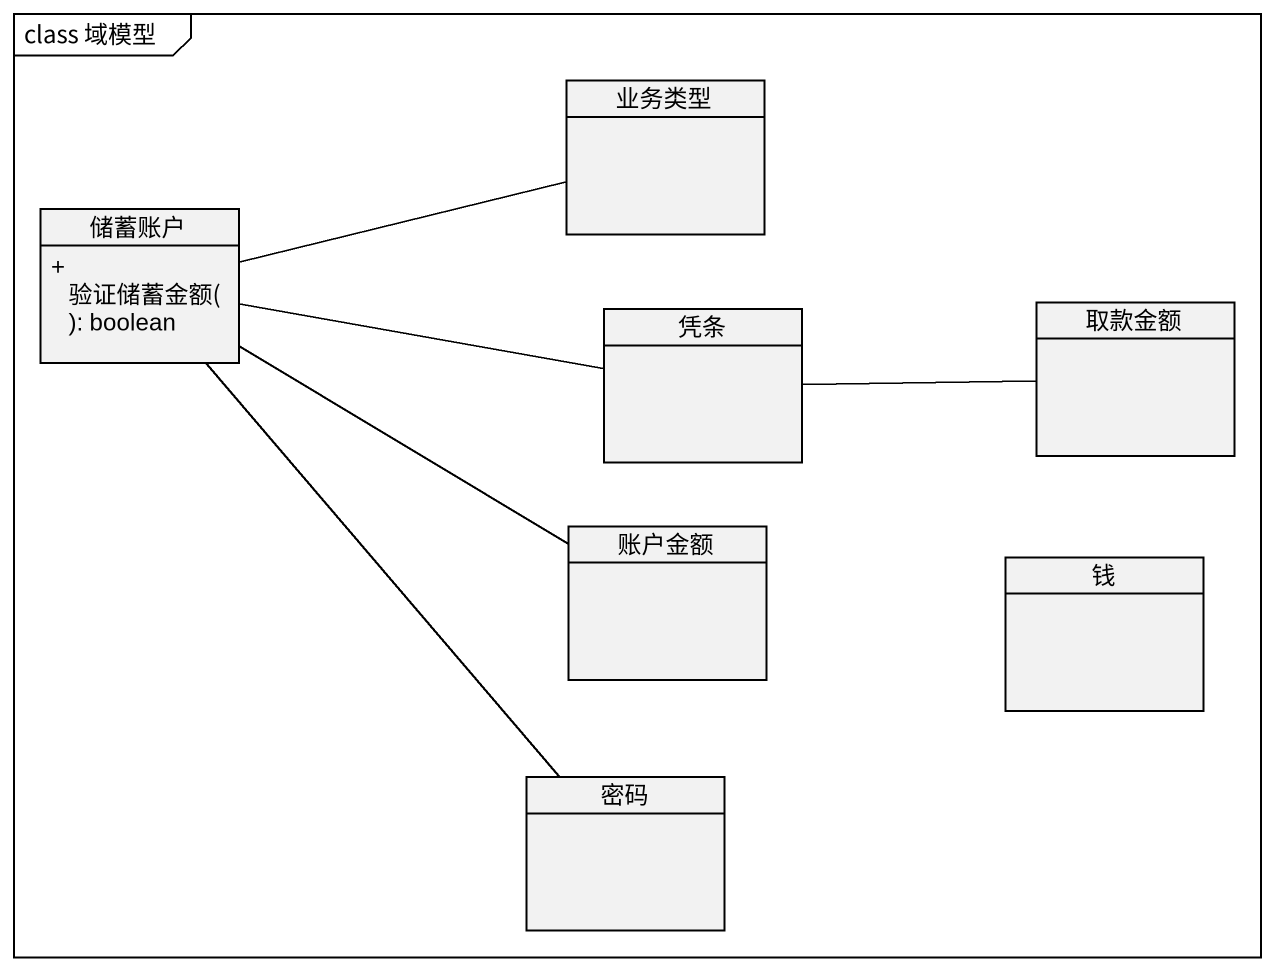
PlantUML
@startuml
mainframe class 域模型
hide circle
hide empty members
skinparam classAttributeIconSize 0
class 业务类型
class 储蓄账户 {
  + 验证储蓄金额(): boolean
}
class 凭条
class 取款金额
class 账户金额
class 钱
class 密码
储蓄账户 -right- 业务类型
储蓄账户 -right- 凭条
储蓄账户 -- 账户金额
储蓄账户 -- 密码
凭条 -right- 取款金额
@enduml
